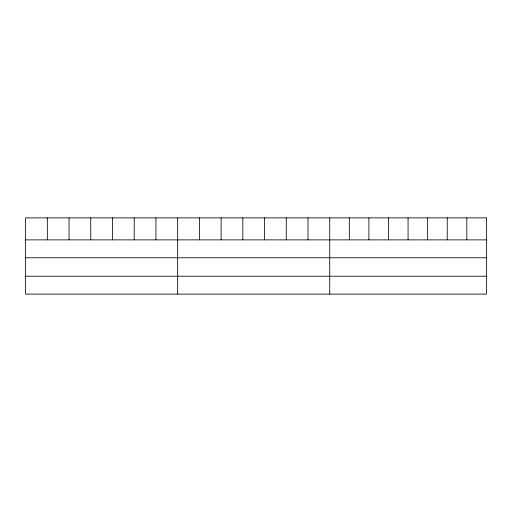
<?xml version="1.0" encoding="UTF-8"?>
<svg xmlns="http://www.w3.org/2000/svg" width="512" height="512" viewBox="0 0 512 512"><rect width="100%" height="100%" fill="white"/><g stroke="black" fill="none" stroke-linecap="round" stroke-linejoin="round"><path stroke-width="0.77" d="M25.6 239.872L486.4 239.872M25.6 257.773L486.4 257.773M25.6 276.218L486.4 276.218M466.816 217.882L466.816 239.872M447.232 217.882L447.232 239.872M427.648 217.882L427.648 239.872M408.064 217.882L408.064 239.872M388.48 217.882L388.48 239.872M368.896 217.882L368.896 239.872M349.312 217.882L349.312 239.872M329.728 217.882L329.728 294.118M308.006 217.882L308.006 239.872M286.278 217.882L286.278 239.872M264.557 217.882L264.557 239.872M242.835 217.882L242.835 239.872M221.114 217.882L221.114 239.872M199.386 217.882L199.386 239.872M177.664 217.882L177.664 294.118M155.942 217.882L155.942 239.872M134.214 217.882L134.214 239.872M112.493 217.882L112.493 239.872M90.771 217.882L90.771 239.872M69.05 217.882L69.05 239.872M47.322 217.882L47.322 239.872M486.4 217.882L25.6 217.882L25.6 294.118L486.4 294.118L486.4 217.882"/></g></svg>
